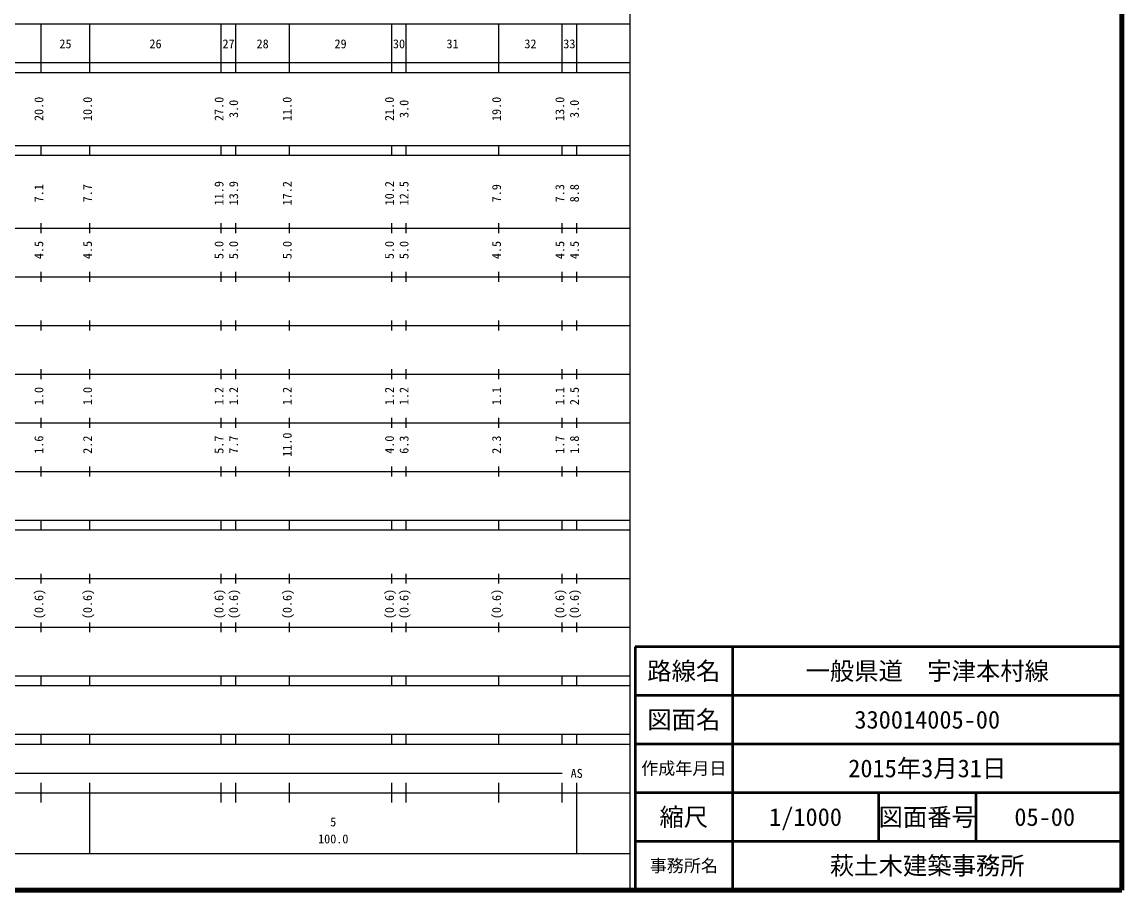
# Model space of a CAD drawing. Units: millimetres on the paper, enlarged 1000 times. Extents: x 40000 to 680000, y 20000 to 380000.
# Drawn here: x 454073 to 680000, y 20000 to 198357 of the extents above; entities that cross this region are included whole.
import ezdxf
from ezdxf.enums import TextEntityAlignment as Align

# ---------------------------------------------------------------- set-up
doc = ezdxf.new("R2010")
doc.units = ezdxf.units.MM
doc.header["$LTSCALE"] = 1000
for name, color, linetype, lineweight in [('M-TTL', 2, 'Continuous', 140), ('M-TTL-BAND', 7, 'Continuous', 25), ('M-TTL-FRAM', 2, 'Continuous', 50), ('M-TTL-LINE', 7, 'Continuous', 50)]:
    doc.layers.add(name, color=color, linetype=linetype, lineweight=lineweight)
doc.layers.add('M-TTL-TXT', color=7, linetype='Continuous')
doc.styles.add('ＭＳ ゴシック', font='')
doc.styles.get('ＭＳ ゴシック').set_extended_font_data('MS Gothic')

msp = doc.modelspace()

# ---------------------------------------------------------------- linework, layer by layer
at = {"layer": 'M-TTL'}
for p, q in [((680000, 20000), (680000, 380000)), ((40000, 20000), (680000, 20000))]:
    msp.add_line(p, q, dxfattribs=at)
at = {"layer": 'M-TTL-BAND'}
for p, q in [((579000, 20000), (579000, 370000)), ((68000, 198000), (579000, 198000)), ((458000, 188000), (458000, 198000)), ((468000, 188000), (468000, 198000)), ((495000, 188000), (495000, 198000)), ((498000, 188000), (498000, 198000)), ((509000, 188000), (509000, 198000)), ((530000, 188000), (530000, 198000)), ((533000, 188000), (533000, 198000)), ((552000, 188000), (552000, 198000)), ((565000, 188000), (565000, 198000)), ((568000, 188000), (568000, 198000)), ((40000, 190000), (579000, 190000)), ((40000, 188000), (579000, 188000)), ((40000, 173000), (579000, 173000)), ((458000, 171000), (458000, 173000)), ((468000, 171000), (468000, 173000)), ((495000, 171000), (495000, 173000)), ((498000, 171000), (498000, 173000)), ((509000, 171000), (509000, 173000)), ((530000, 171000), (530000, 173000)), ((533000, 171000), (533000, 173000)), ((552000, 171000), (552000, 173000)), ((565000, 171000), (565000, 173000)), ((568000, 171000), (568000, 173000)), ((40000, 171000), (579000, 171000)), ((40000, 156000), (579000, 156000)), ((458000, 155000), (458000, 157000)), ((468000, 155000), (468000, 157000)), ((495000, 155000), (495000, 157000)), ((498000, 155000), (498000, 157000)), ((509000, 155000), (509000, 157000)), ((530000, 155000), (530000, 157000)), ((533000, 155000), (533000, 157000)), ((552000, 155000), (552000, 157000)), ((565000, 155000), (565000, 157000)), ((568000, 155000), (568000, 157000)), ((458000, 145000), (458000, 147000)), ((468000, 145000), (468000, 147000)), ((495000, 145000), (495000, 147000)), ((498000, 145000), (498000, 147000)), ((509000, 145000), (509000, 147000)), ((530000, 145000), (530000, 147000)), ((533000, 145000), (533000, 147000)), ((552000, 145000), (552000, 147000)), ((565000, 145000), (565000, 147000)), ((568000, 145000), (568000, 147000)), ((46000, 146000), (579000, 146000)), ((52000, 136000), (579000, 136000)), ((458000, 135000), (458000, 137000)), ((468000, 135000), (468000, 137000)), ((495000, 135000), (495000, 137000)), ((498000, 135000), (498000, 137000)), ((509000, 135000), (509000, 137000)), ((530000, 135000), (530000, 137000)), ((533000, 135000), (533000, 137000)), ((552000, 135000), (552000, 137000)), ((565000, 135000), (565000, 137000)), ((568000, 135000), (568000, 137000)), ((458000, 125000), (458000, 127000)), ((468000, 125000), (468000, 127000)), ((495000, 125000), (495000, 127000)), ((498000, 125000), (498000, 127000)), ((509000, 125000), (509000, 127000)), ((530000, 125000), (530000, 127000)), ((533000, 125000), (533000, 127000)), ((552000, 125000), (552000, 127000)), ((565000, 125000), (565000, 127000)), ((568000, 125000), (568000, 127000)), ((46000, 126000), (579000, 126000)), ((52000, 116000), (579000, 116000)), ((458000, 115000), (458000, 117000)), ((468000, 115000), (468000, 117000)), ((495000, 115000), (495000, 117000)), ((498000, 115000), (498000, 117000)), ((509000, 115000), (509000, 117000)), ((530000, 115000), (530000, 117000)), ((533000, 115000), (533000, 117000)), ((552000, 115000), (552000, 117000)), ((565000, 115000), (565000, 117000)), ((568000, 115000), (568000, 117000)), ((458000, 105000), (458000, 107000)), ((468000, 105000), (468000, 107000)), ((495000, 105000), (495000, 107000)), ((498000, 105000), (498000, 107000)), ((509000, 105000), (509000, 107000)), ((530000, 105000), (530000, 107000)), ((533000, 105000), (533000, 107000)), ((552000, 105000), (552000, 107000)), ((565000, 105000), (565000, 107000)), ((568000, 105000), (568000, 107000)), ((46000, 106000), (579000, 106000)), ((40000, 96000), (579000, 96000)), ((458000, 94000), (458000, 96000)), ((468000, 94000), (468000, 96000)), ((495000, 94000), (495000, 96000)), ((498000, 94000), (498000, 96000)), ((509000, 94000), (509000, 96000)), ((530000, 94000), (530000, 96000)), ((533000, 94000), (533000, 96000)), ((552000, 94000), (552000, 96000)), ((565000, 94000), (565000, 96000)), ((568000, 94000), (568000, 96000)), ((40000, 94000), (579000, 94000)), ((49000, 84000), (579000, 84000)), ((458000, 83000), (458000, 85000)), ((468000, 83000), (468000, 85000)), ((495000, 83000), (495000, 85000)), ((498000, 83000), (498000, 85000)), ((509000, 83000), (509000, 85000)), ((530000, 83000), (530000, 85000)), ((533000, 83000), (533000, 85000)), ((552000, 83000), (552000, 85000)), ((565000, 83000), (565000, 85000)), ((568000, 83000), (568000, 85000)), ((458000, 73000), (458000, 75000)), ((468000, 73000), (468000, 75000)), ((495000, 73000), (495000, 75000)), ((498000, 73000), (498000, 75000)), ((509000, 73000), (509000, 75000)), ((530000, 73000), (530000, 75000)), ((533000, 73000), (533000, 75000)), ((552000, 73000), (552000, 75000)), ((565000, 73000), (565000, 75000)), ((568000, 73000), (568000, 75000)), ((40000, 74000), (579000, 74000)), ((40000, 64000), (579000, 64000)), ((458000, 62000), (458000, 64000)), ((468000, 62000), (468000, 64000)), ((495000, 62000), (495000, 64000)), ((498000, 62000), (498000, 64000)), ((509000, 62000), (509000, 64000)), ((530000, 62000), (530000, 64000)), ((533000, 62000), (533000, 64000)), ((552000, 62000), (552000, 64000)), ((565000, 62000), (565000, 64000)), ((568000, 62000), (568000, 64000)), ((40000, 62000), (579000, 62000)), ((40000, 52000), (579000, 52000)), ((458000, 50000), (458000, 52000)), ((468000, 50000), (468000, 52000)), ((495000, 50000), (495000, 52000)), ((498000, 50000), (498000, 52000)), ((509000, 50000), (509000, 52000)), ((530000, 50000), (530000, 52000)), ((533000, 50000), (533000, 52000)), ((552000, 50000), (552000, 52000)), ((565000, 50000), (565000, 52000)), ((568000, 50000), (568000, 52000)), ((40000, 50000), (579000, 50000)), ((71000, 44000), (565000, 44000)), ((458000, 38000), (458000, 42000)), ((468000, 27500), (468000, 42000)), ((495000, 38000), (495000, 42000)), ((498000, 38000), (498000, 42000)), ((509000, 38000), (509000, 42000)), ((530000, 38000), (530000, 42000)), ((533000, 38000), (533000, 42000)), ((552000, 38000), (552000, 42000)), ((565000, 38000), (565000, 42000)), ((568000, 27500), (568000, 42000)), ((40000, 40000), (579000, 40000)), ((68000, 27500), (579000, 27500))]:
    msp.add_line(p, q, dxfattribs=at)
at = {"layer": 'M-TTL-FRAM'}
for p, q in [((680000, 70000), (580000, 70000)), ((580000, 70000), (580000, 20000))]:
    msp.add_line(p, q, dxfattribs=at)
at = {"layer": 'M-TTL-LINE'}
for p, q in [((600000, 70000), (600000, 20000)), ((680000, 60000), (580000, 60000)), ((680000, 50000), (580000, 50000)), ((680000, 40000), (580000, 40000)), ((630000, 40000), (630000, 30000)), ((650000, 40000), (650000, 30000)), ((680000, 30000), (580000, 30000))]:
    msp.add_line(p, q, dxfattribs=at)

# ---------------------------------------------------------------- texts
at = {"layer": 'M-TTL-BAND', "style": 'ＭＳ ゴシック'}
for s, p in [('25', (463000, 192405)), ('26', (481500, 192405)), ('27', (496500, 192405)), ('28', (503500, 192405)), ('29', (519500, 192405)), ('30', (531500, 192405)), ('31', (542500, 192405)), ('32', (558500, 192405)), ('33', (566500, 192405)), ('AS', (568000, 42500)), ('5', (518000, 32523)), ('100.0', (518000, 29033))]:
    msp.add_text(s, height=1833, dxfattribs=at).set_placement(p, align=Align.BOTTOM_CENTER)
for s, p in [('20.0', (459000, 180500)), ('10.0', (469000, 180500)), ('27.0', (496000, 180500)), ('3.0', (499000, 180500)), ('11.0', (510000, 180500)), ('21.0', (531000, 180500)), ('3.0', (534000, 180500)), ('19.0', (553000, 180500)), ('13.0', (566000, 180500)), ('3.0', (569000, 180500)), ('11.9', (496000, 163174)), ('13.9', (499000, 163174)), ('17.2', (510000, 163174)), ('10.2', (531000, 163174)), ('12.5', (534000, 163174)), ('7.1', (459000, 163174)), ('7.7', (469000, 163174)), ('7.9', (553000, 163174)), ('7.3', (566000, 163174)), ('8.8', (569000, 163174)), ('4.5', (459000, 151500)), ('4.5', (469000, 151500)), ('5.0', (496000, 151500)), ('5.0', (499000, 151500)), ('5.0', (510000, 151500)), ('5.0', (531000, 151500)), ('5.0', (534000, 151500)), ('4.5', (553000, 151500)), ('4.5', (566000, 151500)), ('4.5', (569000, 151500)), ('1.0', (459000, 121500)), ('1.0', (469000, 121500)), ('1.2', (496000, 121500)), ('1.2', (499000, 121500)), ('1.2', (510000, 121500)), ('1.2', (531000, 121500)), ('1.2', (534000, 121500)), ('1.1', (553000, 121500)), ('1.1', (566000, 121500)), ('2.5', (569000, 121500)), ('1.6', (459000, 111500)), ('2.2', (469000, 111500)), ('5.7', (496000, 111500)), ('7.7', (499000, 111500)), ('11.0', (510000, 111500)), ('4.0', (531000, 111500)), ('6.3', (534000, 111500)), ('2.3', (553000, 111500)), ('1.7', (566000, 111500)), ('1.8', (569000, 111500)), ('(0.6)', (459000, 78764)), ('(0.6)', (469000, 78764)), ('(0.6)', (496000, 78764)), ('(0.6)', (499000, 78764)), ('(0.6)', (510000, 78764)), ('(0.6)', (531000, 78764)), ('(0.6)', (534000, 78764)), ('(0.6)', (553000, 78764)), ('(0.6)', (566000, 78764)), ('(0.6)', (569000, 78764))]:
    msp.add_text(s, height=1833, rotation=90, dxfattribs=at).set_placement(p, align=Align.BOTTOM_CENTER)
at = {"layer": 'M-TTL-TXT', "style": 'ＭＳ ゴシック'}
for s, height, p in [('路線名', 3666, (590000, 65000)), ('路線名', 3666, (590000, 65000)), ('一般県道\u3000宇津本村線', 3666, (640000, 65000)), ('図面名', 3666, (590000, 55000)), ('図面名', 3666, (590000, 55000)), ('330014005-00', 3666, (640000, 55000)), ('作成年月日', 2566, (590000, 45000)), ('作成年月日', 2566, (590000, 45000)), ('2015年3月31日', 3666, (640000, 45000)), ('縮尺', 3666, (590000, 35000)), ('縮尺', 3666, (590000, 35000)), ('1/1000', 3666, (615000, 35000)), ('図面番号', 3666, (640000, 35000)), ('図面番号', 3666, (640000, 35000)), ('05-00', 3666, (664125, 35000)), ('萩土木建築事務所', 3666, (640000, 25000)), ('事務所名', 2566, (590000, 25000)), ('事務所名', 2566, (590000, 25000))]:
    msp.add_text(s, height=height, dxfattribs=at).set_placement(p, align=Align.MIDDLE_CENTER)

doc.saveas('drawing.dxf')
